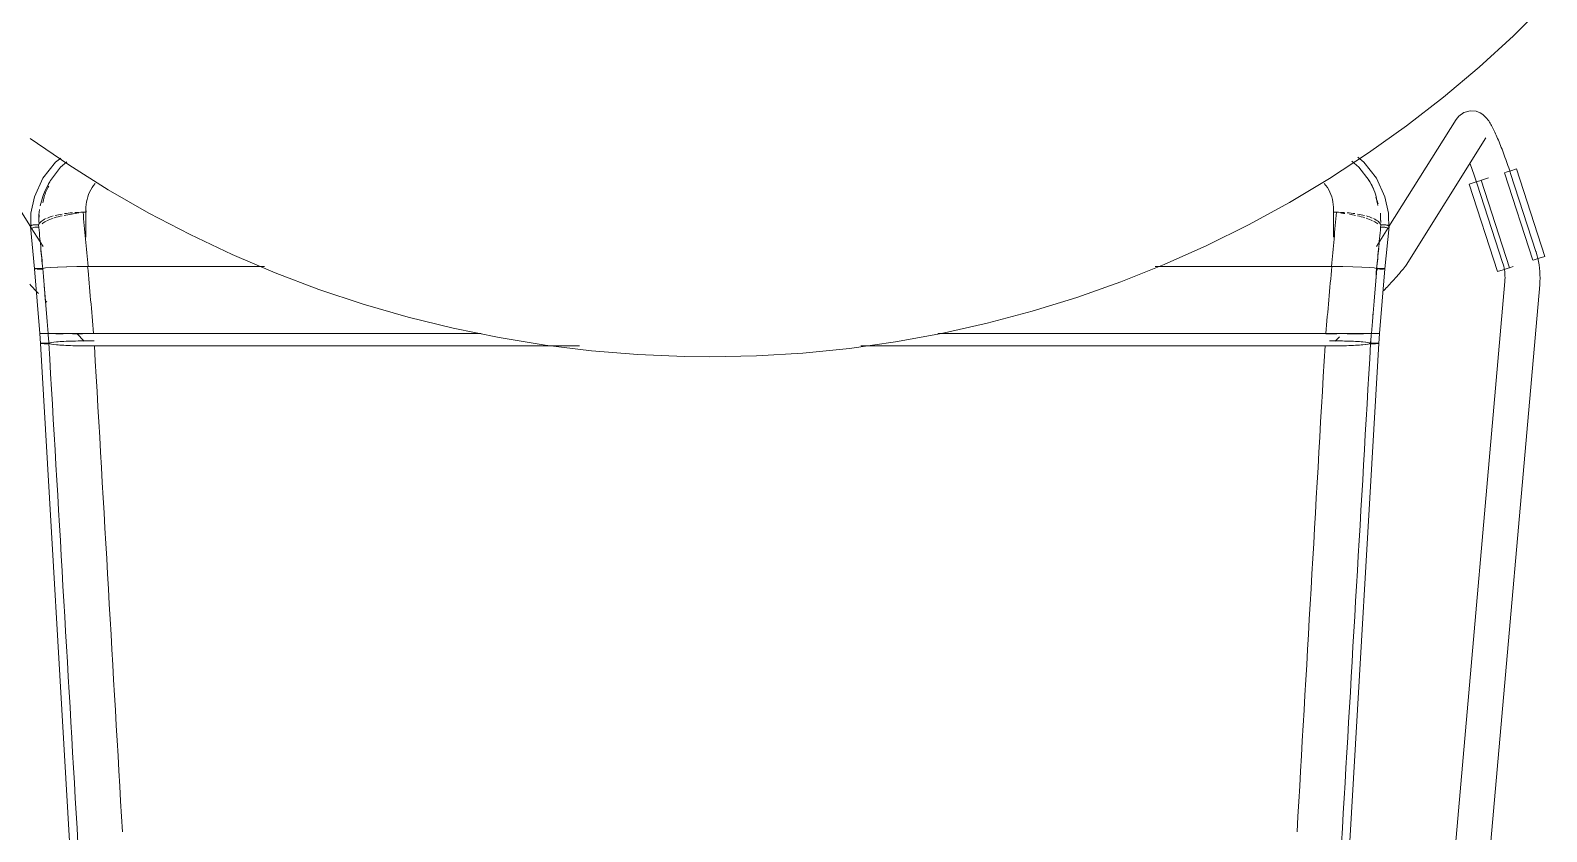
# Model space of a CAD drawing. Header units: millimetres. Extents: x 155927 to 326028, y -36033 to 97293.
# Drawn here: x 159058 to 159578, y 16844 to 17119 of the extents above; entities that cross this region are included whole.
import ezdxf

# ---------------------------------------------------------------- set-up
doc = ezdxf.new("R2010")
doc.units = ezdxf.units.MM
doc.header["$MEASUREMENT"] = 0
doc.layers.add('I-FURN', color=8, linetype='CONTINUOUS', lineweight=9)

msp = doc.modelspace()

# ---------------------------------------------------------------- linework, layer by layer
at = {"layer": 'I-FURN'}
for p, q in [((159566.38, 17116.88), (159577.76, 17128.13)), ((159554.57, 17106.09), (159566.38, 17116.88)), ((159542.33, 17095.79), (159554.57, 17106.09)), ((159529.69, 17085.98), (159542.33, 17095.79)), ((159547.6, 17089.31), (159546.71, 17088.19)), ((159547.6, 17089.31), (159549.34, 17090.53)), ((159549.34, 17090.53), (159551.56, 17091.12)), ((159551.56, 17091.12), (159553.54, 17090.95)), ((159553.54, 17090.95), (159554.92, 17090.43)), ((159554.92, 17090.43), (159555.83, 17089.86)), ((159555.83, 17089.86), (159556.46, 17089.34)), ((159556.46, 17089.34), (159556.92, 17088.88)), ((159556.92, 17088.88), (159557.29, 17088.45)), ((159557.29, 17088.45), (159557.6, 17088.05)), ((159057.96, 17051.42), (159034.92, 17088.19)), ((159516.67, 17076.68), (159529.69, 17085.98)), ((159546.71, 17088.19), (159523.68, 17051.42)), ((159557.6, 17088.05), (159557.88, 17087.66)), ((159557.88, 17087.66), (159558.14, 17087.27)), ((159558.14, 17087.27), (159558.38, 17086.88)), ((159558.38, 17086.88), (159558.62, 17086.48)), ((159558.62, 17086.48), (159558.85, 17086.07)), ((159558.85, 17086.07), (159559.08, 17085.64)), ((159559.08, 17085.64), (159559.3, 17085.2)), ((159559.3, 17085.2), (159559.53, 17084.75)), ((159559.53, 17084.75), (159559.76, 17084.27)), ((159559.76, 17084.27), (159560, 17083.78)), ((159560, 17083.78), (159560.23, 17083.27)), ((159560.23, 17083.27), (159560.47, 17082.74)), ((159057.88, 17081.63), (159071.07, 17072.58)), ((159529.57, 17038.23), (159556.88, 17081.82)), ((159560.47, 17082.74), (159560.71, 17082.2)), ((159560.71, 17082.2), (159560.95, 17081.64)), ((159560.95, 17081.64), (159561.2, 17081.06)), ((159561.2, 17081.06), (159561.45, 17080.46)), ((159561.45, 17080.46), (159561.69, 17079.85)), ((159561.69, 17079.85), (159561.94, 17079.23)), ((159561.94, 17079.23), (159562.2, 17078.59)), ((159562.2, 17078.59), (159562.45, 17077.93)), ((159562.45, 17077.93), (159562.7, 17077.27)), ((159066.55, 17073.52), (159062.21, 17067.99)), ((159068.3, 17074.91), (159066.55, 17073.52)), ((159070.36, 17073.59), (159068.28, 17071.85)), ((159503.29, 17067.91), (159516.67, 17076.68)), ((159510.96, 17073.85), (159513.35, 17071.85)), ((159512.98, 17075.2), (159515.08, 17073.52)), ((159515.08, 17073.52), (159519.42, 17067.99)), ((159551.51, 17072.93), (159551.75, 17072.31)), ((159562.7, 17077.27), (159562.96, 17076.59)), ((159562.96, 17076.59), (159563.21, 17075.9)), ((159563.21, 17075.9), (159563.47, 17075.2)), ((159563.47, 17075.2), (159563.72, 17074.49)), ((159563.72, 17074.49), (159563.98, 17073.78)), ((159563.98, 17073.78), (159564.23, 17073.06)), ((159564.23, 17073.06), (159564.48, 17072.33)), ((159062.21, 17067.99), (159059.31, 17061.67)), ((159068.28, 17071.85), (159064.79, 17067.28)), ((159071.07, 17072.58), (159084.62, 17064.06)), ((159489.57, 17059.69), (159503.29, 17067.91)), ((159513.35, 17071.85), (159516.85, 17067.28)), ((159519.42, 17067.99), (159522.32, 17061.67)), ((159551.75, 17072.31), (159551.98, 17071.67)), ((159551.98, 17071.67), (159552.22, 17071.03)), ((159552.22, 17071.03), (159552.45, 17070.37)), ((159552.45, 17070.37), (159552.69, 17069.7)), ((159552.69, 17069.7), (159552.92, 17069.03)), ((159552.92, 17069.03), (159553.16, 17068.35)), ((159553.16, 17068.35), (159553.39, 17067.67)), ((159553.39, 17067.67), (159553.62, 17066.98)), ((159557.86, 17068.14), (159555.38, 17067.34)), ((159563.35, 17069.91), (159573.04, 17039.91)), ((159563.47, 17069.95), (159565.44, 17070.59)), ((159564.48, 17072.33), (159564.73, 17071.6)), ((159564.73, 17071.6), (159564.98, 17070.86)), ((159564.98, 17070.86), (159565.22, 17070.12)), ((159565.22, 17070.12), (159565.37, 17069.66)), ((159574.08, 17042.85), (159565.37, 17069.66)), ((159565.44, 17070.59), (159567.39, 17071.22)), ((159567.39, 17071.22), (159577.08, 17041.21)), ((159064.79, 17067.28), (159062.88, 17063.59)), ((159084.62, 17064.06), (159098.49, 17056.09)), ((159516.85, 17067.28), (159518.76, 17063.59)), ((159551.24, 17066), (159553.19, 17066.63)), ((159551.24, 17066), (159560.93, 17036)), ((159553.19, 17066.63), (159555.16, 17067.27)), ((159553.62, 17066.98), (159553.85, 17066.28)), ((159553.85, 17066.28), (159553.96, 17065.96)), ((159553.96, 17065.96), (159562.67, 17039.14)), ((159564.97, 17037.3), (159555.28, 17067.31)), ((159059.31, 17061.67), (159058.1, 17056.02)), ((159076.95, 17057.59), (159076.95, 17047.84)), ((159475.53, 17052.02), (159489.57, 17059.69)), ((159504.68, 17047.84), (159504.68, 17057.59)), ((159522.32, 17061.67), (159523.54, 17056.02)), ((159058.1, 17056.02), (159058.01, 17050.56)), ((159075.96, 17056.35), (159077.01, 17056.35)), ((159098.49, 17056.09), (159112.67, 17048.68)), ((159461.19, 17044.91), (159475.53, 17052.02)), ((159504.63, 17056.35), (159505.67, 17056.35)), ((159523.54, 17056.02), (159523.62, 17050.56)), ((159059.31, 17036.96), (159057.89, 17051.46)), ((159062.23, 17044.6), (159058.19, 17051.05)), ((159112.67, 17048.68), (159127.13, 17041.84)), ((159523.44, 17051.05), (159519.4, 17044.6)), ((159522.32, 17036.96), (159523.75, 17051.46)), ((159127.13, 17041.84), (159141.86, 17035.59)), ((159446.58, 17038.39), (159461.19, 17044.91)), ((159574.1, 17042.8), (159574.08, 17042.85)), ((159574.42, 17041.71), (159574.1, 17042.8)), ((159574.71, 17040.6), (159574.42, 17041.71)), ((159059.31, 17036.97), (159059.38, 17036.99)), ((159059.38, 17036.99), (159059.31, 17036.97)), ((159061.14, 17014.76), (159059.31, 17036.96)), ((159059.31, 17036.96), (159059.37, 17036.94)), ((159059.38, 17036.94), (159059.31, 17036.96)), ((159059.37, 17036.94), (159059.56, 17036.92)), ((159059.57, 17037.02), (159059.38, 17036.99)), ((159059.56, 17036.92), (159059.38, 17036.94)), ((159059.56, 17036.92), (159059.85, 17036.89)), ((159059.86, 17036.89), (159059.56, 17036.92)), ((159059.86, 17037.04), (159059.57, 17037.02)), ((159059.57, 17037.02), (159059.87, 17037.04)), ((159060.25, 17037.05), (159059.86, 17037.04)), ((159059.87, 17037.04), (159060.25, 17037.05)), ((159060.23, 17036.88), (159060.69, 17036.87)), ((159060.69, 17036.87), (159060.24, 17036.88)), ((159060.7, 17037.06), (159060.25, 17037.05)), ((159060.25, 17037.05), (159060.7, 17037.06)), ((159060.69, 17036.87), (159061.18, 17036.86)), ((159061.18, 17036.86), (159060.69, 17036.87)), ((159061.19, 17037.07), (159060.7, 17037.06)), ((159060.7, 17037.06), (159061.2, 17037.07)), ((159061.18, 17036.86), (159061.67, 17036.86)), ((159061.68, 17036.86), (159061.18, 17036.86)), ((159061.69, 17037.07), (159061.19, 17037.07)), ((159061.2, 17037.07), (159061.69, 17037.07)), ((159061.67, 17036.86), (159062.15, 17036.87)), ((159062.15, 17036.87), (159061.68, 17036.86)), ((159062.16, 17037.06), (159061.69, 17037.07)), ((159061.69, 17037.07), (159062.16, 17037.06)), ((159062.16, 17037.06), (159063.05, 17037.25)), ((159063.05, 17037.25), (159062.16, 17037.06)), ((159063.05, 17037.25), (159064.77, 17037.43)), ((159064.79, 17037.43), (159063.05, 17037.25)), ((159064.78, 17037.43), (159067.22, 17037.58)), ((159067.26, 17037.58), (159064.79, 17037.43)), ((159070.36, 17037.7), (159067.26, 17037.58)), ((159067.26, 17037.58), (159070.3, 17037.69)), ((159070.36, 17037.7), (159073.8, 17037.77)), ((159073.8, 17037.77), (159070.36, 17037.7)), ((159073.89, 17037.77), (159077.54, 17037.8)), ((159077.66, 17037.8), (159073.9, 17037.77)), ((159138.21, 17037.8), (159077.66, 17037.8)), ((159077.66, 17037.8), (159138.21, 17037.8)), ((159431.73, 17032.46), (159446.58, 17038.39)), ((159503.97, 17037.8), (159443.49, 17037.8)), ((159443.49, 17037.8), (159503.97, 17037.8)), ((159507.74, 17037.77), (159503.97, 17037.8)), ((159504.09, 17037.8), (159507.74, 17037.77)), ((159507.83, 17037.77), (159511.27, 17037.7)), ((159511.27, 17037.7), (159507.83, 17037.77)), ((159514.37, 17037.58), (159511.27, 17037.7)), ((159511.34, 17037.69), (159514.37, 17037.58)), ((159516.85, 17037.43), (159514.37, 17037.58)), ((159514.41, 17037.58), (159516.85, 17037.43)), ((159518.58, 17037.25), (159516.85, 17037.43)), ((159516.87, 17037.43), (159518.58, 17037.25)), ((159519.47, 17037.06), (159518.58, 17037.25)), ((159518.59, 17037.25), (159519.47, 17037.06)), ((159519.94, 17037.07), (159519.47, 17037.06)), ((159519.47, 17037.06), (159519.94, 17037.07)), ((159519.96, 17036.86), (159519.48, 17036.87)), ((159519.49, 17036.87), (159519.96, 17036.86)), ((159520.44, 17037.07), (159519.94, 17037.07)), ((159519.94, 17037.07), (159520.44, 17037.07)), ((159520.93, 17037.06), (159520.44, 17037.07)), ((159520.44, 17037.07), (159520.93, 17037.06)), ((159520.94, 17036.87), (159520.45, 17036.86)), ((159520.46, 17036.86), (159520.95, 17036.87)), ((159520.5, 17014.76), (159522.32, 17036.96)), ((159521.39, 17037.05), (159520.93, 17037.06)), ((159520.93, 17037.06), (159521.38, 17037.05)), ((159521.4, 17036.88), (159520.94, 17036.87)), ((159520.95, 17036.87), (159521.4, 17036.88)), ((159521.38, 17037.05), (159521.77, 17037.04)), ((159521.77, 17037.04), (159521.39, 17037.05)), ((159521.4, 17036.88), (159521.78, 17036.89)), ((159521.78, 17036.89), (159521.4, 17036.88)), ((159522.07, 17037.02), (159521.77, 17037.04)), ((159521.77, 17037.04), (159522.06, 17037.02)), ((159521.78, 17036.89), (159522.07, 17036.92)), ((159522.07, 17036.92), (159521.78, 17036.89)), ((159522.26, 17036.99), (159522.07, 17037.02)), ((159522.07, 17036.92), (159522.26, 17036.94)), ((159522.26, 17036.94), (159522.07, 17036.92)), ((159522.25, 17036.99), (159522.32, 17036.97)), ((159522.32, 17036.97), (159522.26, 17036.99)), ((159522.26, 17036.94), (159522.32, 17036.96)), ((159522.32, 17036.96), (159522.26, 17036.94)), ((159528.26, 17036.51), (159528.04, 17036.25)), ((159528.46, 17036.75), (159528.26, 17036.51)), ((159528.65, 17036.98), (159528.46, 17036.75)), ((159528.83, 17037.2), (159528.65, 17036.98)), ((159529, 17037.42), (159528.83, 17037.2)), ((159529.17, 17037.65), (159529, 17037.42)), ((159529.36, 17037.91), (159529.17, 17037.65)), ((159529.57, 17038.23), (159529.36, 17037.91)), ((159562.88, 17036.63), (159560.93, 17036)), ((159562.67, 17039.14), (159562.86, 17038.51)), ((159562.86, 17038.51), (159563.03, 17037.87)), ((159564.85, 17037.26), (159562.88, 17036.63)), ((159563.03, 17037.87), (159563.17, 17037.22)), ((159563.17, 17037.22), (159563.28, 17036.57)), ((159563.28, 17036.57), (159563.37, 17035.91)), ((159566.23, 17037.71), (159565.07, 17037.33)), ((159575.13, 17040.58), (159573.16, 17039.95)), ((159574.95, 17039.49), (159574.71, 17040.6)), ((159575.15, 17038.36), (159574.95, 17039.49)), ((159577.08, 17041.21), (159575.13, 17040.58)), ((159575.3, 17037.23), (159575.15, 17038.36)), ((159575.4, 17036.09), (159575.3, 17037.23)), ((159057.67, 17031.72), (159058.07, 17031.29)), ((159058.07, 17031.29), (159058.48, 17030.84)), ((159141.86, 17035.59), (159156.82, 17029.93)), ((159416.64, 17027.12), (159431.73, 17032.46)), ((159523.56, 17031.29), (159523.15, 17030.84)), ((159523.97, 17031.72), (159523.56, 17031.29)), ((159524.36, 17032.15), (159523.97, 17031.72)), ((159524.74, 17032.56), (159524.36, 17032.15)), ((159525.11, 17032.96), (159524.74, 17032.56)), ((159525.46, 17033.35), (159525.11, 17032.96)), ((159525.81, 17033.73), (159525.46, 17033.35)), ((159526.13, 17034.09), (159525.81, 17033.73)), ((159563.41, 17032.58), (159526.12, 16608.08)), ((159526.45, 17034.44), (159526.13, 17034.09)), ((159526.75, 17034.78), (159526.45, 17034.44)), ((159527.04, 17035.1), (159526.75, 17034.78)), ((159527.31, 17035.41), (159527.04, 17035.1)), ((159527.57, 17035.71), (159527.31, 17035.41)), ((159527.81, 17035.99), (159527.57, 17035.71)), ((159528.04, 17036.25), (159527.81, 17035.99)), ((159536.42, 16588.21), (159575.37, 17031.53)), ((159563.37, 17035.91), (159563.43, 17035.25)), ((159563.42, 17032.61), (159563.41, 17032.58)), ((159563.46, 17033.27), (159563.42, 17032.61)), ((159563.43, 17035.25), (159563.47, 17034.59)), ((159563.48, 17033.93), (159563.46, 17033.27)), ((159563.47, 17034.59), (159563.48, 17033.93)), ((159575.37, 17031.53), (159575.44, 17032.67)), ((159575.46, 17034.95), (159575.4, 17036.09)), ((159575.44, 17032.67), (159575.48, 17033.81)), ((159575.48, 17033.81), (159575.46, 17034.95)), ((159058.48, 17030.84), (159058.91, 17030.39)), ((159058.91, 17030.39), (159059.34, 17029.92)), ((159059.34, 17029.92), (159059.78, 17029.45)), ((159059.78, 17029.45), (159060.23, 17028.98)), ((159060.23, 17028.98), (159060.68, 17028.49)), ((159063.04, 17026.01), (159063.52, 17025.5)), ((159156.82, 17029.93), (159172, 17024.87)), ((159401.36, 17022.39), (159416.64, 17027.12)), ((159522.29, 17029.92), (159521.85, 17029.45)), ((159522.73, 17030.39), (159522.29, 17029.92)), ((159523.15, 17030.84), (159522.73, 17030.39)), ((159172, 17024.87), (159187.37, 17020.42)), ((159385.9, 17018.28), (159401.36, 17022.39)), ((159187.37, 17020.42), (159202.9, 17016.6)), ((159202.9, 17016.6), (159218.58, 17013.39)), ((159370.28, 17014.79), (159385.9, 17018.28)), ((159061.14, 17014.76), (159061.21, 17014.77)), ((159061.2, 17014.77), (159061.14, 17014.76)), ((159061.14, 17014.76), (159061.41, 17011.41)), ((159061.21, 17014.76), (159061.14, 17014.76)), ((159061.14, 17014.76), (159061.2, 17014.76)), ((159061.39, 17014.77), (159061.2, 17014.77)), ((159061.2, 17014.76), (159061.39, 17014.76)), ((159061.21, 17014.77), (159061.39, 17014.77)), ((159061.4, 17014.76), (159061.21, 17014.76)), ((159061.39, 17014.77), (159061.69, 17014.77)), ((159061.68, 17014.77), (159061.39, 17014.77)), ((159061.39, 17014.76), (159061.69, 17014.76)), ((159061.69, 17014.76), (159061.4, 17014.76)), ((159061.48, 17011.43), (159061.41, 17011.41)), ((159080.7, 16679.5), (159061.41, 17011.41)), ((159061.41, 17011.41), (159061.48, 17011.38)), ((159061.67, 17011.46), (159061.48, 17011.43)), ((159061.48, 17011.38), (159061.66, 17011.35)), ((159061.66, 17011.35), (159061.96, 17011.33)), ((159061.96, 17011.48), (159061.67, 17011.46)), ((159062.06, 17014.77), (159061.68, 17014.77)), ((159061.69, 17014.77), (159062.07, 17014.77)), ((159062.07, 17014.76), (159061.69, 17014.76)), ((159061.69, 17014.76), (159062.07, 17014.76)), ((159062.35, 17011.5), (159061.96, 17011.48)), ((159061.96, 17011.33), (159062.34, 17011.31)), ((159062.52, 17014.77), (159062.06, 17014.77)), ((159062.07, 17014.77), (159062.52, 17014.77)), ((159062.53, 17014.76), (159062.07, 17014.76)), ((159062.07, 17014.76), (159062.52, 17014.76)), ((159062.34, 17011.31), (159062.79, 17011.3)), ((159062.8, 17011.51), (159062.35, 17011.5)), ((159062.52, 17014.77), (159063.01, 17014.77)), ((159063.01, 17014.77), (159062.52, 17014.77)), ((159062.52, 17014.76), (159063.01, 17014.76)), ((159063.02, 17014.76), (159062.53, 17014.76)), ((159062.79, 17011.3), (159063.28, 17011.29)), ((159063.29, 17011.52), (159062.8, 17011.51)), ((159063.01, 17014.77), (159063.51, 17014.77)), ((159063.5, 17014.77), (159063.01, 17014.77)), ((159063.01, 17014.76), (159063.51, 17014.76)), ((159063.51, 17014.76), (159063.02, 17014.76)), ((159063.28, 17011.29), (159063.78, 17011.3)), ((159063.78, 17011.51), (159063.29, 17011.52)), ((159063.97, 17014.77), (159063.5, 17014.77)), ((159063.51, 17014.77), (159063.98, 17014.77)), ((159063.98, 17014.76), (159063.51, 17014.76)), ((159063.51, 17014.76), (159063.98, 17014.76)), ((159064.25, 17011.5), (159063.78, 17011.51)), ((159063.78, 17011.3), (159064.25, 17011.31)), ((159064.86, 17014.79), (159063.97, 17014.77)), ((159063.98, 17014.77), (159064.86, 17014.79)), ((159065.15, 17011.71), (159064.25, 17011.5)), ((159064.25, 17011.31), (159065.13, 17011.1)), ((159064.86, 17014.79), (159066.61, 17014.8)), ((159066.61, 17014.8), (159064.86, 17014.79)), ((159066.63, 17014.73), (159064.88, 17014.74)), ((159064.88, 17014.74), (159066.63, 17014.73)), ((159065.13, 17011.1), (159066.88, 17010.9)), ((159066.91, 17011.91), (159065.15, 17011.71)), ((159066.61, 17014.8), (159069.11, 17014.81)), ((159069.11, 17014.81), (159066.61, 17014.8)), ((159069.13, 17014.72), (159066.63, 17014.73)), ((159066.63, 17014.73), (159069.13, 17014.72)), ((159066.88, 17010.9), (159069.39, 17010.74)), ((159069.4, 17012.07), (159066.91, 17011.91)), ((159072.24, 17014.82), (159069.11, 17014.81)), ((159069.12, 17014.81), (159072.24, 17014.82)), ((159069.39, 17010.74), (159072.52, 17010.62)), ((159072.52, 17012.19), (159069.4, 17012.07)), ((159075.81, 17014.83), (159072.24, 17014.82)), ((159072.25, 17014.82), (159075.81, 17014.83)), ((159075.81, 17014.7), (159072.4, 17014.71)), ((159072.4, 17014.71), (159075.81, 17014.7)), ((159076.07, 17012.27), (159072.52, 17012.19)), ((159072.52, 17010.62), (159076.08, 17010.54)), ((159073.8, 17014.82), (159076.38, 17012.15)), ((159075.81, 17014.83), (159079.6, 17014.83)), ((159079.6, 17014.83), (159075.81, 17014.83)), ((159079.75, 17012.3), (159076.07, 17012.27)), ((159076.08, 17010.54), (159079.86, 17010.51)), ((159079.6, 17014.83), (159212.43, 17014.83)), ((159212.43, 17014.83), (159079.6, 17014.83)), ((159079.86, 17010.51), (159246.14, 17010.51)), ((159246.14, 17010.51), (159079.86, 17010.51)), ((159218.58, 17013.39), (159234.37, 17010.82)), ((159234.37, 17010.82), (159250.25, 17008.88)), ((159338.7, 17009.69), (159354.54, 17011.92)), ((159342.67, 17010.51), (159501.77, 17010.51)), ((159501.77, 17010.51), (159342.67, 17010.51)), ((159354.54, 17011.92), (159370.28, 17014.79)), ((159369.04, 17014.83), (159502.03, 17014.83)), ((159502.03, 17014.83), (159369.04, 17014.83)), ((159500.93, 16679.5), (159520.22, 17011.41)), ((159501.77, 17010.51), (159505.55, 17010.54)), ((159502.03, 17014.83), (159505.82, 17014.83)), ((159505.82, 17014.83), (159502.03, 17014.83)), ((159505.82, 17014.7), (159502.04, 17014.7)), ((159502.04, 17014.7), (159505.82, 17014.7)), ((159505.56, 17012.27), (159503.31, 17012.29)), ((159505.26, 17012.15), (159506.73, 17013.68)), ((159505.55, 17010.54), (159509.12, 17010.62)), ((159509.11, 17012.19), (159505.56, 17012.27)), ((159505.82, 17014.83), (159509.38, 17014.82)), ((159509.39, 17014.82), (159505.82, 17014.83)), ((159512.23, 17012.07), (159509.11, 17012.19)), ((159509.12, 17010.62), (159512.25, 17010.74)), ((159512.5, 17014.72), (159509.38, 17014.71)), ((159509.38, 17014.71), (159512.51, 17014.72)), ((159509.39, 17014.82), (159512.52, 17014.81)), ((159512.52, 17014.81), (159509.39, 17014.82)), ((159514.73, 17011.91), (159512.23, 17012.07)), ((159512.25, 17010.74), (159514.75, 17010.9)), ((159515, 17014.73), (159512.5, 17014.72)), ((159512.51, 17014.72), (159515.01, 17014.73)), ((159512.52, 17014.81), (159515.02, 17014.8)), ((159515.02, 17014.8), (159512.52, 17014.81)), ((159516.48, 17011.71), (159514.73, 17011.91)), ((159514.75, 17010.9), (159516.5, 17011.1)), ((159516.75, 17014.74), (159515, 17014.73)), ((159515.01, 17014.73), (159516.76, 17014.74)), ((159516.77, 17014.79), (159515.02, 17014.8)), ((159515.03, 17014.8), (159516.77, 17014.79)), ((159517.38, 17011.5), (159516.48, 17011.71)), ((159516.5, 17011.1), (159517.39, 17011.31)), ((159516.77, 17014.79), (159517.66, 17014.77)), ((159517.66, 17014.77), (159516.77, 17014.79)), ((159517.85, 17011.51), (159517.38, 17011.5)), ((159517.39, 17011.31), (159517.86, 17011.3)), ((159518.12, 17014.76), (159517.65, 17014.76)), ((159517.65, 17014.76), (159518.12, 17014.76)), ((159517.66, 17014.77), (159518.13, 17014.77)), ((159518.13, 17014.77), (159517.66, 17014.77)), ((159518.34, 17011.52), (159517.85, 17011.51)), ((159517.86, 17011.3), (159518.35, 17011.29)), ((159518.62, 17014.76), (159518.12, 17014.76)), ((159518.12, 17014.76), (159518.62, 17014.76)), ((159518.13, 17014.77), (159518.62, 17014.77)), ((159518.63, 17014.77), (159518.13, 17014.77)), ((159518.83, 17011.51), (159518.34, 17011.52)), ((159518.35, 17011.29), (159518.84, 17011.3)), ((159518.62, 17014.77), (159519.11, 17014.77)), ((159519.11, 17014.76), (159518.62, 17014.76)), ((159518.62, 17014.76), (159519.11, 17014.76)), ((159519.12, 17014.77), (159518.63, 17014.77)), ((159519.29, 17011.5), (159518.83, 17011.51)), ((159518.84, 17011.3), (159519.29, 17011.31)), ((159519.11, 17014.77), (159519.56, 17014.77)), ((159519.56, 17014.76), (159519.11, 17014.76)), ((159519.11, 17014.76), (159519.56, 17014.76)), ((159519.57, 17014.77), (159519.12, 17014.77)), ((159519.67, 17011.48), (159519.29, 17011.5)), ((159519.29, 17011.31), (159519.68, 17011.33)), ((159519.56, 17014.77), (159519.95, 17014.77)), ((159519.94, 17014.76), (159519.56, 17014.76)), ((159519.56, 17014.76), (159519.95, 17014.76)), ((159519.95, 17014.77), (159519.57, 17014.77)), ((159519.96, 17011.46), (159519.67, 17011.48)), ((159519.68, 17011.33), (159519.97, 17011.35)), ((159519.95, 17014.77), (159520.24, 17014.77)), ((159520.24, 17014.77), (159519.95, 17014.77)), ((159520.15, 17011.43), (159519.96, 17011.46)), ((159519.97, 17011.35), (159520.16, 17011.38)), ((159520.22, 17011.41), (159520.15, 17011.43)), ((159520.16, 17011.38), (159520.22, 17011.41)), ((159520.49, 17014.76), (159520.23, 17011.41)), ((159520.49, 17014.76), (159520.42, 17014.76)), ((159520.43, 17014.77), (159520.49, 17014.76)), ((159520.5, 17014.76), (159520.43, 17014.77)), ((159520.43, 17014.76), (159520.5, 17014.76)), ((159250.25, 17008.88), (159266.19, 17007.57)), ((159266.19, 17007.57), (159282.18, 17006.91)), ((159282.18, 17006.91), (159290.82, 17006.82)), ((159290.82, 17006.82), (159306.81, 17007.14)), ((159306.81, 17007.14), (159322.78, 17008.09)), ((159322.78, 17008.09), (159338.7, 17009.69))]:
    msp.add_line(p, q, dxfattribs=at)
for points, knots in [([(159061.3, 17058.59), (159061.74, 17060.71), (159062.75, 17063.78), (159064.39, 17066.55), (159064.97, 17067.42)], [0.1763318, 0.1763318, 0.1763318, 0.1763318, 0.3333333, 0.408557, 0.408557, 0.408557, 0.408557]), ([(159064.25, 17065.35), (159063.92, 17064.77), (159062.89, 17062.91), (159062.39, 17060.93), (159062.17, 17059.56)], [0.6175454, 0.6175454, 0.6175454, 0.6175454, 0.6666667, 0.7702374, 0.7702374, 0.7702374, 0.7702374]), ([(159077.01, 17056.35), (159076.79, 17058.73), (159077.42, 17062.34), (159079.35, 17065.33), (159080.12, 17066.24)], [0, 0, 0, 0, 0.3333333, 0.5, 0.5, 0.5, 0.5]), ([(159501.52, 17066.24), (159502.28, 17065.33), (159504.21, 17062.34), (159504.84, 17058.73), (159504.63, 17056.35)], [0.5, 0.5, 0.5, 0.5, 0.6666667, 1, 1, 1, 1]), ([(159516.84, 17067.26), (159517.35, 17066.43), (159518.94, 17063.71), (159519.53, 17060.73), (159519.82, 17058.62)], [-0.4024189, -0.4024189, -0.4024189, -0.4024189, -0.3333333, -0.1789981, -0.1789981, -0.1789981, -0.1789981]), ([(159057.94, 17051.61), (159057.95, 17051.63), (159058, 17051.68), (159058.1, 17051.75), (159058.3, 17051.85), (159058.62, 17051.95), (159059.01, 17052.03), (159059.37, 17052.06), (159059.74, 17052.08), (159060.19, 17052.07), (159060.54, 17052.04), (159060.72, 17052.01)], [0.5555556, 0.5555556, 0.5555556, 0.5555556, 0.5833333, 0.6180556, 0.6527778, 0.7222222, 0.7916667, 0.8263889, 0.8611111, 0.9305556, 1, 1, 1, 1]), ([(159069.6, 17055.88), (159070.45, 17056), (159071.38, 17056.13), (159072.35, 17056.19), (159072.4, 17056.19)], [0.7086869, 0.7086869, 0.7086869, 0.7086869, 0.8333333, 0.8406418, 0.8406418, 0.8406418, 0.8406418]), ([(159520.91, 17052.01), (159521.05, 17052.03), (159521.34, 17052.06), (159521.76, 17052.08), (159522.13, 17052.07), (159522.43, 17052.05), (159522.7, 17052.01), (159522.95, 17051.96), (159523.17, 17051.9), (159523.36, 17051.84), (159523.56, 17051.74), (159523.66, 17051.65), (159523.7, 17051.61)], [0, 0, 0, 0, 0.0555556, 0.1111111, 0.1666667, 0.1944444, 0.2222222, 0.2777778, 0.3055556, 0.3333333, 0.3888889, 0.4444444, 0.4444444, 0.4444444, 0.4444444]), ([(159060.82, 17051.28), (159060.6, 17051.29), (159060.12, 17051.28), (159059.36, 17051.2), (159058.7, 17051.05), (159058.26, 17050.87), (159058.11, 17050.75), (159058.07, 17050.71)], [-1, -1, -1, -1, -0.90625, -0.8125, -0.71875, -0.625, -0.5625, -0.5625, -0.5625, -0.5625]), ([(159062.65, 17030.76), (159062.79, 17029.12), (159063.23, 17023.78), (159063.68, 17018.45), (159063.98, 17014.76)], [0.2766114, 0.2766114, 0.2766114, 0.2766114, 0.5, 1, 1, 1, 1]), ([(159061.41, 17011.41), (159061.41, 17011.42), (159061.55, 17011.45), (159061.94, 17011.48), (159062.33, 17011.5), (159062.79, 17011.51), (159063.28, 17011.52), (159063.79, 17011.52), (159064.1, 17011.51), (159064.25, 17011.5)], [-0.5, -0.5, -0.5, -0.5, -0.375, -0.3125, -0.25, -0.1875, -0.125, -0.0625, 0, 0, 0, 0]), ([(159064.24, 17011.31), (159064.02, 17011.3), (159063.53, 17011.29), (159062.9, 17011.3), (159062.44, 17011.31), (159062.02, 17011.32), (159061.57, 17011.35), (159061.41, 17011.39), (159061.41, 17011.41)], [-1, -1, -1, -1, -0.90625, -0.8125, -0.765625, -0.71875, -0.625, -0.501507, -0.501507, -0.501507, -0.501507]), ([(159079.86, 17010.51), (159078.59, 17010.51), (159076.04, 17010.53), (159072.44, 17010.61), (159069.27, 17010.73), (159065.91, 17010.95), (159064.52, 17011.16), (159064.24, 17011.31)], [-1, -1, -1, -1, -0.833333, -0.666667, -0.5, -0.333333, 0, 0, 0, 0]), ([(159064.25, 17011.5), (159064.54, 17011.65), (159065.94, 17011.86), (159069.29, 17012.08), (159072.44, 17012.2), (159076, 17012.28), (159078.51, 17012.3), (159079.75, 17012.3)], [-1, -1, -1, -1, -0.6666667, -0.5, -0.3333333, -0.1666667, -0.003964, -0.003964, -0.003964, -0.003964]), ([(159517.39, 17011.31), (159517.11, 17011.16), (159515.72, 17010.95), (159512.36, 17010.73), (159509.2, 17010.61), (159505.59, 17010.53), (159503.04, 17010.51), (159501.77, 17010.51)], [-1, -1, -1, -1, -0.666667, -0.5, -0.333333, -0.166667, 0, 0, 0, 0]), ([(159503.31, 17012.29), (159505.33, 17012.28), (159508.56, 17012.23), (159512.35, 17012.08), (159515.7, 17011.86), (159517.09, 17011.65), (159517.38, 17011.5)], [-0.9335619, -0.9335619, -0.9335619, -0.9335619, -0.6666667, -0.5, -0.3333333, 0, 0, 0, 0]), ([(159520.23, 17011.41), (159520.22, 17011.39), (159520.09, 17011.36), (159519.69, 17011.33), (159519.31, 17011.31), (159518.85, 17011.3), (159518.36, 17011.29), (159517.85, 17011.3), (159517.54, 17011.3), (159517.39, 17011.31)], [-0.498493, -0.498493, -0.498493, -0.498493, -0.375, -0.3125, -0.25, -0.1875, -0.125, -0.0625, 0, 0, 0, 0])]:
    msp.add_open_spline(points, degree=3, knots=knots, dxfattribs=at)
for points in [[(159060.76, 17053.55), (159060.77, 17054.81), (159060.87, 17056.07), (159061.05, 17057.31)], [(159077.01, 17056.35), (159076.96, 17056.85), (159076.94, 17057.36), (159076.95, 17057.87)], [(159504.68, 17057.86), (159504.69, 17057.36), (159504.67, 17056.85), (159504.63, 17056.35)], [(159519.94, 17059.26), (159519.74, 17059.99), (159519.51, 17060.7), (159519.24, 17061.41)], [(159060.72, 17052.01), (159060.87, 17052.41), (159061.43, 17053.16), (159062.58, 17053.86), (159063.27, 17054.18)], [(159062.16, 17037.06), (159061.92, 17039.58), (159061.44, 17044.62), (159060.96, 17049.57), (159060.72, 17052.01)], [(159060.95, 17055.52), (159060.84, 17054.64), (159060.82, 17053.74), (159060.83, 17052.84)], [(159063.31, 17053.32), (159062.67, 17053.01), (159062.27, 17052.69), (159061.94, 17052.37)], [(159065.73, 17054.29), (159064.92, 17054.02), (159064.11, 17053.74), (159063.55, 17053.44)], [(159063.72, 17054.38), (159064.31, 17054.63), (159064.97, 17054.86), (159065.71, 17055.07)], [(159068.77, 17055.13), (159067.85, 17054.92), (159066.91, 17054.69), (159066.06, 17054.44)], [(159066.37, 17055.25), (159067.12, 17055.44), (159067.92, 17055.6), (159068.76, 17055.75)], [(159074.54, 17056.11), (159072.77, 17055.91), (159071.11, 17055.62), (159069.43, 17055.28)], [(159073.18, 17056.25), (159074.09, 17056.31), (159075.01, 17056.34), (159075.96, 17056.35)], [(159077.66, 17037.8), (159077.35, 17040.93), (159076.76, 17047.18), (159076.22, 17053.32), (159075.96, 17056.35)], [(159503.97, 17037.8), (159504.28, 17040.93), (159504.87, 17047.18), (159505.41, 17053.32), (159505.67, 17056.35)], [(159505.67, 17056.35), (159506.63, 17056.34), (159507.56, 17056.31), (159508.47, 17056.25)], [(159508.51, 17055.93), (159508.04, 17056), (159507.56, 17056.05), (159507.08, 17056.1)], [(159509.39, 17056.18), (159510.29, 17056.1), (159511.18, 17056), (159512.03, 17055.88)], [(159512.2, 17055.28), (159511.55, 17055.42), (159510.89, 17055.56), (159510.21, 17055.68)], [(159515.46, 17054.43), (159514.65, 17054.68), (159513.78, 17054.91), (159512.86, 17055.13)], [(159512.88, 17055.75), (159513.72, 17055.6), (159514.53, 17055.44), (159515.26, 17055.25)], [(159518.08, 17053.44), (159517.45, 17053.74), (159516.7, 17054.01), (159515.88, 17054.28)], [(159515.93, 17055.07), (159516.66, 17054.86), (159517.3, 17054.62), (159517.89, 17054.38)], [(159519.9, 17052.37), (159519.49, 17052.69), (159518.97, 17053.02), (159518.33, 17053.32)], [(159518.36, 17054.18), (159519.06, 17053.86), (159520.2, 17053.16), (159520.76, 17052.41), (159520.91, 17052.01)], [(159519.47, 17037.06), (159519.71, 17039.58), (159520.19, 17044.62), (159520.67, 17049.57), (159520.91, 17052.01)], [(159520.73, 17056.01), (159520.82, 17055.19), (159520.83, 17054.37), (159520.82, 17053.54)], [(159520.87, 17052.84), (159520.86, 17053.49), (159520.82, 17054.14), (159520.76, 17054.79)], [(159523.56, 17050.71), (159523.52, 17050.75), (159523.4, 17050.85), (159523.1, 17050.98), (159522.72, 17051.1), (159522.26, 17051.19), (159521.77, 17051.26), (159521.27, 17051.29), (159520.96, 17051.29), (159520.81, 17051.28)], [(159062.13, 17037.06), (159061.9, 17039.37), (159061.67, 17041.68), (159061.44, 17043.96)], [(159519.49, 17036.87), (159519.72, 17039.25), (159519.96, 17041.61), (159520.19, 17043.96)], [(159062.16, 17037.06), (159062.46, 17033.35), (159063.07, 17025.93), (159063.67, 17018.49), (159063.97, 17014.77)], [(159078.57, 17026.32), (159078.23, 17030.15), (159077.88, 17033.97), (159077.54, 17037.8)], [(159504.09, 17037.8), (159503.75, 17033.97), (159503.41, 17030.15), (159503.06, 17026.32)], [(159519.47, 17037.06), (159519.17, 17033.35), (159518.56, 17025.93), (159517.96, 17018.49), (159517.66, 17014.77)], [(159519.48, 17036.87), (159519.18, 17033.23), (159518.88, 17029.58), (159518.58, 17025.92)], [(159079.6, 17014.83), (159079.26, 17018.66), (159078.91, 17022.49), (159078.57, 17026.32)], [(159503.06, 17026.32), (159502.72, 17022.49), (159502.38, 17018.66), (159502.03, 17014.83)], [(159518.28, 17022.31), (159518.24, 17021.9), (159518.21, 17021.49), (159518.18, 17021.08)], [(159064.24, 17011.31), (159064.2, 17011.88), (159064.11, 17013.04), (159064.02, 17014.19), (159063.98, 17014.77)], [(159064.25, 17011.5), (159064.21, 17012.05), (159064.12, 17013.13), (159064.03, 17014.22), (159063.98, 17014.76)], [(159064.25, 17011.31), (159067.47, 16955.9), (159073.91, 16845.14), (159080.35, 16734.54), (159083.57, 16679.31)], [(159089.45, 16844.02), (159086.26, 16899.48), (159083.06, 16954.99), (159079.86, 17010.51)], [(159501.77, 17010.51), (159498.57, 16954.99), (159495.38, 16899.46), (159492.18, 16844.02)], [(159517.39, 17011.31), (159514.17, 16955.9), (159507.73, 16845.14), (159501.29, 16734.54), (159498.07, 16679.31)], [(159517.38, 17011.5), (159517.42, 17012.05), (159517.51, 17013.13), (159517.6, 17014.22), (159517.65, 17014.76)], [(159517.38, 17011.5), (159517.97, 17011.52), (159519.48, 17011.52), (159520.22, 17011.44), (159520.23, 17011.41)], [(159517.39, 17011.31), (159517.43, 17011.88), (159517.52, 17013.04), (159517.61, 17014.19), (159517.66, 17014.77)]]:
    msp.add_open_spline(points, degree=3, dxfattribs=at)

doc.saveas('drawing.dxf')
